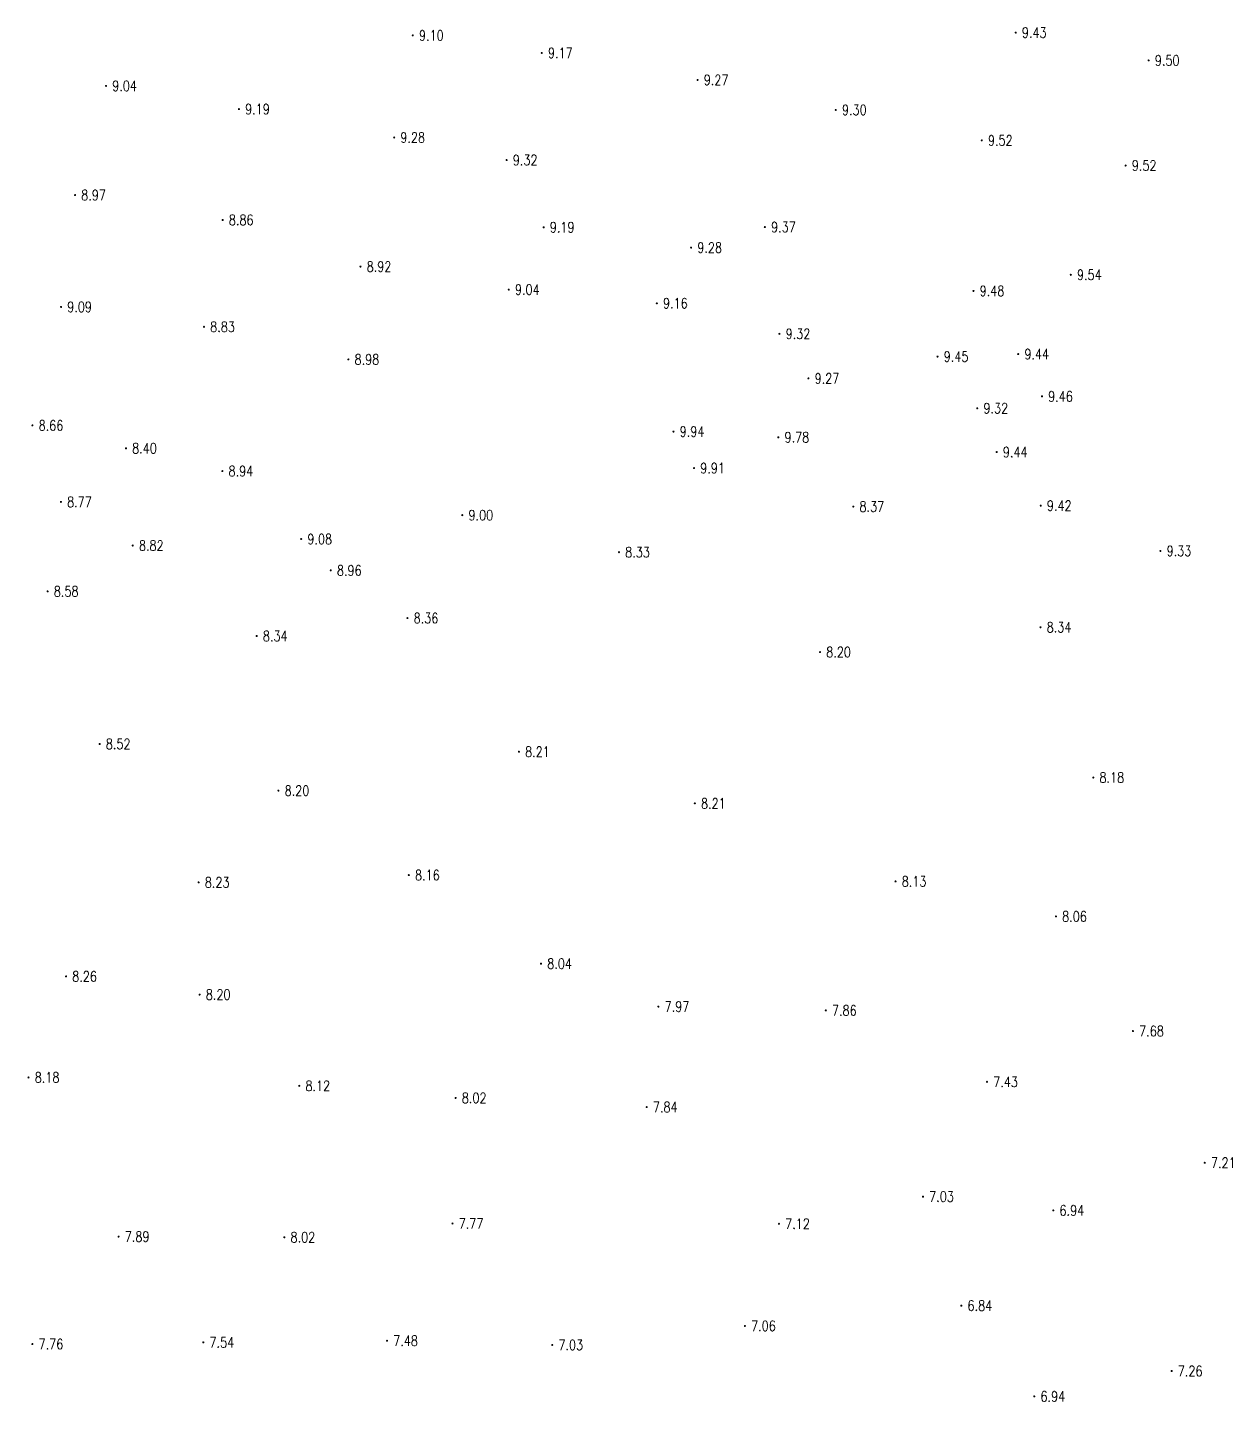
# Model space of a CAD drawing. Extents: x 476861 to 479475, y 2367369 to 2370541.
# Drawn here: x 477560.7 to 477677.7, y 2367504.5 to 2367638 of the extents above; entities that cross this region are included whole.
import ezdxf
from ezdxf.enums import TextEntityAlignment as Align

# ---------------------------------------------------------------- set-up
doc = ezdxf.new("R2010")
doc.units = 0
doc.header["$LTSCALE"] = 0.5
doc.layers.get('0').update_dxf_attribs({"linetype": 'CONTINUOUS'})
doc.layers.add('GCD', color=1, linetype='CONTINUOUS')
doc.styles.add('HZ', font='rs.shx', dxfattribs={"width": 0.8, "bigfont": 'hztxt.shx'})

# ---------------------------------------------------------------- blocks, each defined once
blk = doc.blocks.new('GC200')
at = {"linetype": 'Continuous', "const_width": 0.2, "flags": 128}
blk.add_lwpolyline([(-0.1, 0, 1), (0.1, 0, 1)], format="xyb", close=True, dxfattribs=at)

msp = doc.modelspace()

# ---------------------------------------------------------------- block references
at = {"layer": 'GCD', "linetype": 'Continuous'}
ref = msp.add_blockref('GC200', (477598.08, 2367637.189, 9.1), dxfattribs=dict(at, xscale=0.5, yscale=0.5, zscale=0.5))
ref.add_attrib('height', '9.10', dxfattribs={"linetype": 'Continuous', "height": 1, "style": 'HZ', "width": 0.8}).set_placement((477598.68, 2367637.189, 9.1), align=Align.MIDDLE_LEFT)
ref = msp.add_blockref('GC200', (477656.612, 2367637.454, 9.43), dxfattribs=dict(at, xscale=0.5, yscale=0.5, zscale=0.5))
ref.add_attrib('height', '9.43', dxfattribs={"linetype": 'Continuous', "height": 1, "style": 'HZ', "width": 0.8}).set_placement((477657.212, 2367637.454, 9.43), align=Align.MIDDLE_LEFT)
ref = msp.add_blockref('GC200', (477610.604, 2367635.483, 9.171), dxfattribs=dict(at, xscale=0.5, yscale=0.5, zscale=0.5))
ref.add_attrib('height', '9.17', dxfattribs={"linetype": 'Continuous', "height": 1, "style": 'HZ', "width": 0.8}).set_placement((477611.204, 2367635.483, 9.171), align=Align.MIDDLE_LEFT)
ref = msp.add_blockref('GC200', (477669.517, 2367634.754, 9.5), dxfattribs=dict(at, xscale=0.5, yscale=0.5, zscale=0.5))
ref.add_attrib('height', '9.50', dxfattribs={"linetype": 'Continuous', "height": 1, "style": 'HZ', "width": 0.8}).set_placement((477670.117, 2367634.754, 9.5), align=Align.MIDDLE_LEFT)
ref = msp.add_blockref('GC200', (477568.304, 2367632.285, 9.04), dxfattribs=dict(at, xscale=0.5, yscale=0.5, zscale=0.5))
ref.add_attrib('height', '9.04', dxfattribs={"linetype": 'Continuous', "height": 1, "style": 'HZ', "width": 0.8}).set_placement((477568.904, 2367632.285, 9.04), align=Align.MIDDLE_LEFT)
ref = msp.add_blockref('GC200', (477625.724, 2367632.863, 9.27), dxfattribs=dict(at, xscale=0.5, yscale=0.5, zscale=0.5))
ref.add_attrib('height', '9.27', dxfattribs={"linetype": 'Continuous', "height": 1, "style": 'HZ', "width": 0.8}).set_placement((477626.324, 2367632.863, 9.27), align=Align.MIDDLE_LEFT)
ref = msp.add_blockref('GC200', (477581.199, 2367630.026, 9.19), dxfattribs=dict(at, xscale=0.5, yscale=0.5, zscale=0.5))
ref.add_attrib('height', '9.19', dxfattribs={"linetype": 'Continuous', "height": 1, "style": 'HZ', "width": 0.8}).set_placement((477581.799, 2367630.026, 9.19), align=Align.MIDDLE_LEFT)
ref = msp.add_blockref('GC200', (477639.145, 2367629.948, 9.3), dxfattribs=dict(at, xscale=0.5, yscale=0.5, zscale=0.5))
ref.add_attrib('height', '9.30', dxfattribs={"linetype": 'Continuous', "height": 1, "style": 'HZ', "width": 0.8}).set_placement((477639.745, 2367629.948, 9.3), align=Align.MIDDLE_LEFT)
ref = msp.add_blockref('GC200', (477596.27, 2367627.273, 9.28), dxfattribs=dict(at, xscale=0.5, yscale=0.5, zscale=0.5))
ref.add_attrib('height', '9.28', dxfattribs={"linetype": 'Continuous', "height": 1, "style": 'HZ', "width": 0.8}).set_placement((477596.87, 2367627.273, 9.28), align=Align.MIDDLE_LEFT)
ref = msp.add_blockref('GC200', (477653.315, 2367626.993, 9.52), dxfattribs=dict(at, xscale=0.5, yscale=0.5, zscale=0.5))
ref.add_attrib('height', '9.52', dxfattribs={"linetype": 'Continuous', "height": 1, "style": 'HZ', "width": 0.8}).set_placement((477653.915, 2367626.993, 9.52), align=Align.MIDDLE_LEFT)
ref = msp.add_blockref('GC200', (477607.185, 2367625.079, 9.32), dxfattribs=dict(at, xscale=0.5, yscale=0.5, zscale=0.5))
ref.add_attrib('height', '9.32', dxfattribs={"linetype": 'Continuous', "height": 1, "style": 'HZ', "width": 0.8}).set_placement((477607.785, 2367625.079, 9.32), align=Align.MIDDLE_LEFT)
ref = msp.add_blockref('GC200', (477667.28, 2367624.553, 9.52), dxfattribs=dict(at, xscale=0.5, yscale=0.5, zscale=0.5))
ref.add_attrib('height', '9.52', dxfattribs={"linetype": 'Continuous', "height": 1, "style": 'HZ', "width": 0.8}).set_placement((477667.88, 2367624.553, 9.52), align=Align.MIDDLE_LEFT)
ref = msp.add_blockref('GC200', (477565.292, 2367621.685, 8.973), dxfattribs=dict(at, xscale=0.5, yscale=0.5, zscale=0.5))
ref.add_attrib('height', '8.97', dxfattribs={"linetype": 'Continuous', "height": 1, "style": 'HZ', "width": 0.8}).set_placement((477565.892, 2367621.685, 8.973), align=Align.MIDDLE_LEFT)
ref = msp.add_blockref('GC200', (477579.623, 2367619.267, 8.859), dxfattribs=dict(at, xscale=0.5, yscale=0.5, zscale=0.5))
ref.add_attrib('height', '8.86', dxfattribs={"linetype": 'Continuous', "height": 1, "style": 'HZ', "width": 0.8}).set_placement((477580.223, 2367619.267, 8.859), align=Align.MIDDLE_LEFT)
ref = msp.add_blockref('GC200', (477610.785, 2367618.553, 9.19), dxfattribs=dict(at, xscale=0.5, yscale=0.5, zscale=0.5))
ref.add_attrib('height', '9.19', dxfattribs={"linetype": 'Continuous', "height": 1, "style": 'HZ', "width": 0.8}).set_placement((477611.385, 2367618.553, 9.19), align=Align.MIDDLE_LEFT)
ref = msp.add_blockref('GC200', (477632.258, 2367618.575, 9.374), dxfattribs=dict(at, xscale=0.5, yscale=0.5, zscale=0.5))
ref.add_attrib('height', '9.37', dxfattribs={"linetype": 'Continuous', "height": 1, "style": 'HZ', "width": 0.8}).set_placement((477632.858, 2367618.575, 9.374), align=Align.MIDDLE_LEFT)
ref = msp.add_blockref('GC200', (477625.101, 2367616.58, 9.28), dxfattribs=dict(at, xscale=0.5, yscale=0.5, zscale=0.5))
ref.add_attrib('height', '9.28', dxfattribs={"linetype": 'Continuous', "height": 1, "style": 'HZ', "width": 0.8}).set_placement((477625.701, 2367616.58, 9.28), align=Align.MIDDLE_LEFT)
ref = msp.add_blockref('GC200', (477593.002, 2367614.739, 8.919), dxfattribs=dict(at, xscale=0.5, yscale=0.5, zscale=0.5))
ref.add_attrib('height', '8.92', dxfattribs={"linetype": 'Continuous', "height": 1, "style": 'HZ', "width": 0.8}).set_placement((477593.602, 2367614.739, 8.919), align=Align.MIDDLE_LEFT)
ref = msp.add_blockref('GC200', (477661.959, 2367613.941, 9.54), dxfattribs=dict(at, xscale=0.5, yscale=0.5, zscale=0.5))
ref.add_attrib('height', '9.54', dxfattribs={"linetype": 'Continuous', "height": 1, "style": 'HZ', "width": 0.8}).set_placement((477662.559, 2367613.941, 9.54), align=Align.MIDDLE_LEFT)
ref = msp.add_blockref('GC200', (477607.4, 2367612.501, 9.041), dxfattribs=dict(at, xscale=0.5, yscale=0.5, zscale=0.5))
ref.add_attrib('height', '9.04', dxfattribs={"linetype": 'Continuous', "height": 1, "style": 'HZ', "width": 0.8}).set_placement((477608, 2367612.501, 9.041), align=Align.MIDDLE_LEFT)
ref = msp.add_blockref('GC200', (477652.511, 2367612.381, 9.48), dxfattribs=dict(at, xscale=0.5, yscale=0.5, zscale=0.5))
ref.add_attrib('height', '9.48', dxfattribs={"linetype": 'Continuous', "height": 1, "style": 'HZ', "width": 0.8}).set_placement((477653.111, 2367612.381, 9.48), align=Align.MIDDLE_LEFT)
ref = msp.add_blockref('GC200', (477563.932, 2367610.821, 9.088), dxfattribs=dict(at, xscale=0.5, yscale=0.5, zscale=0.5))
ref.add_attrib('height', '9.09', dxfattribs={"linetype": 'Continuous', "height": 1, "style": 'HZ', "width": 0.8}).set_placement((477564.532, 2367610.821, 9.088), align=Align.MIDDLE_LEFT)
ref = msp.add_blockref('GC200', (477621.772, 2367611.174, 9.155), dxfattribs=dict(at, xscale=0.5, yscale=0.5, zscale=0.5))
ref.add_attrib('height', '9.16', dxfattribs={"linetype": 'Continuous', "height": 1, "style": 'HZ', "width": 0.8}).set_placement((477622.372, 2367611.174, 9.155), align=Align.MIDDLE_LEFT)
ref = msp.add_blockref('GC200', (477577.81, 2367608.891, 8.83), dxfattribs=dict(at, xscale=0.5, yscale=0.5, zscale=0.5))
ref.add_attrib('height', '8.83', dxfattribs={"linetype": 'Continuous', "height": 1, "style": 'HZ', "width": 0.8}).set_placement((477578.41, 2367608.891, 8.83), align=Align.MIDDLE_LEFT)
ref = msp.add_blockref('GC200', (477633.676, 2367608.211, 9.318), dxfattribs=dict(at, xscale=0.5, yscale=0.5, zscale=0.5))
ref.add_attrib('height', '9.32', dxfattribs={"linetype": 'Continuous', "height": 1, "style": 'HZ', "width": 0.8}).set_placement((477634.276, 2367608.211, 9.318), align=Align.MIDDLE_LEFT)
ref = msp.add_blockref('GC200', (477591.829, 2367605.721, 8.98), dxfattribs=dict(at, xscale=0.5, yscale=0.5, zscale=0.5))
ref.add_attrib('height', '8.98', dxfattribs={"linetype": 'Continuous', "height": 1, "style": 'HZ', "width": 0.8}).set_placement((477592.429, 2367605.721, 8.98), align=Align.MIDDLE_LEFT)
ref = msp.add_blockref('GC200', (477649.019, 2367606.002, 9.445), dxfattribs=dict(at, xscale=0.5, yscale=0.5, zscale=0.5))
ref.add_attrib('height', '9.45', dxfattribs={"linetype": 'Continuous', "height": 1, "style": 'HZ', "width": 0.8}).set_placement((477649.619, 2367606.002, 9.445), align=Align.MIDDLE_LEFT)
ref = msp.add_blockref('GC200', (477656.851, 2367606.24, 9.442), dxfattribs=dict(at, xscale=0.5, yscale=0.5, zscale=0.5))
ref.add_attrib('height', '9.44', dxfattribs={"linetype": 'Continuous', "height": 1, "style": 'HZ', "width": 0.8}).set_placement((477657.451, 2367606.24, 9.442), align=Align.MIDDLE_LEFT)
ref = msp.add_blockref('GC200', (477636.492, 2367603.885, 9.265), dxfattribs=dict(at, xscale=0.5, yscale=0.5, zscale=0.5))
ref.add_attrib('height', '9.27', dxfattribs={"linetype": 'Continuous', "height": 1, "style": 'HZ', "width": 0.8}).set_placement((477637.092, 2367603.885, 9.265), align=Align.MIDDLE_LEFT)
ref = msp.add_blockref('GC200', (477659.158, 2367602.139, 9.46), dxfattribs=dict(at, xscale=0.5, yscale=0.5, zscale=0.5))
ref.add_attrib('height', '9.46', dxfattribs={"linetype": 'Continuous', "height": 1, "style": 'HZ', "width": 0.8}).set_placement((477659.758, 2367602.139, 9.46), align=Align.MIDDLE_LEFT)
ref = msp.add_blockref('GC200', (477652.874, 2367600.984, 9.32), dxfattribs=dict(at, xscale=0.5, yscale=0.5, zscale=0.5))
ref.add_attrib('height', '9.32', dxfattribs={"linetype": 'Continuous', "height": 1, "style": 'HZ', "width": 0.8}).set_placement((477653.474, 2367600.984, 9.32), align=Align.MIDDLE_LEFT)
ref = msp.add_blockref('GC200', (477561.157, 2367599.319, 8.66), dxfattribs=dict(at, xscale=0.5, yscale=0.5, zscale=0.5))
ref.add_attrib('height', '8.66', dxfattribs={"linetype": 'Continuous', "height": 1, "style": 'HZ', "width": 0.8}).set_placement((477561.757, 2367599.319, 8.66), align=Align.MIDDLE_LEFT)
ref = msp.add_blockref('GC200', (477623.388, 2367598.721, 9.943), dxfattribs=dict(at, xscale=0.5, yscale=0.5, zscale=0.5))
ref.add_attrib('height', '9.94', dxfattribs={"linetype": 'Continuous', "height": 1, "style": 'HZ', "width": 0.8}).set_placement((477623.988, 2367598.721, 9.943), align=Align.MIDDLE_LEFT)
ref = msp.add_blockref('GC200', (477633.569, 2367598.162, 9.78), dxfattribs=dict(at, xscale=0.5, yscale=0.5, zscale=0.5))
ref.add_attrib('height', '9.78', dxfattribs={"linetype": 'Continuous', "height": 1, "style": 'HZ', "width": 0.8}).set_placement((477634.169, 2367598.162, 9.78), align=Align.MIDDLE_LEFT)
ref = msp.add_blockref('GC200', (477570.234, 2367597.096, 8.395), dxfattribs=dict(at, xscale=0.5, yscale=0.5, zscale=0.5))
ref.add_attrib('height', '8.40', dxfattribs={"linetype": 'Continuous', "height": 1, "style": 'HZ', "width": 0.8}).set_placement((477570.834, 2367597.096, 8.395), align=Align.MIDDLE_LEFT)
ref = msp.add_blockref('GC200', (477654.762, 2367596.731, 9.44), dxfattribs=dict(at, xscale=0.5, yscale=0.5, zscale=0.5))
ref.add_attrib('height', '9.44', dxfattribs={"linetype": 'Continuous', "height": 1, "style": 'HZ', "width": 0.8}).set_placement((477655.362, 2367596.731, 9.44), align=Align.MIDDLE_LEFT)
ref = msp.add_blockref('GC200', (477579.595, 2367594.88, 8.937), dxfattribs=dict(at, xscale=0.5, yscale=0.5, zscale=0.5))
ref.add_attrib('height', '8.94', dxfattribs={"linetype": 'Continuous', "height": 1, "style": 'HZ', "width": 0.8}).set_placement((477580.195, 2367594.88, 8.937), align=Align.MIDDLE_LEFT)
ref = msp.add_blockref('GC200', (477625.383, 2367595.171, 9.913), dxfattribs=dict(at, xscale=0.5, yscale=0.5, zscale=0.5))
ref.add_attrib('height', '9.91', dxfattribs={"linetype": 'Continuous', "height": 1, "style": 'HZ', "width": 0.8}).set_placement((477625.983, 2367595.171, 9.913), align=Align.MIDDLE_LEFT)
ref = msp.add_blockref('GC200', (477563.917, 2367591.896, 8.77), dxfattribs=dict(at, xscale=0.5, yscale=0.5, zscale=0.5))
ref.add_attrib('height', '8.77', dxfattribs={"linetype": 'Continuous', "height": 1, "style": 'HZ', "width": 0.8}).set_placement((477564.517, 2367591.896, 8.77), align=Align.MIDDLE_LEFT)
ref = msp.add_blockref('GC200', (477602.884, 2367590.605, 8.996), dxfattribs=dict(at, xscale=0.5, yscale=0.5, zscale=0.5))
ref.add_attrib('height', '9.00', dxfattribs={"linetype": 'Continuous', "height": 1, "style": 'HZ', "width": 0.8}).set_placement((477603.484, 2367590.605, 8.996), align=Align.MIDDLE_LEFT)
ref = msp.add_blockref('GC200', (477640.843, 2367591.44, 8.374), dxfattribs=dict(at, xscale=0.5, yscale=0.5, zscale=0.5))
ref.add_attrib('height', '8.37', dxfattribs={"linetype": 'Continuous', "height": 1, "style": 'HZ', "width": 0.8}).set_placement((477641.443, 2367591.44, 8.374), align=Align.MIDDLE_LEFT)
ref = msp.add_blockref('GC200', (477659.04, 2367591.527, 9.42), dxfattribs=dict(at, xscale=0.5, yscale=0.5, zscale=0.5))
ref.add_attrib('height', '9.42', dxfattribs={"linetype": 'Continuous', "height": 1, "style": 'HZ', "width": 0.8}).set_placement((477659.64, 2367591.527, 9.42), align=Align.MIDDLE_LEFT)
ref = msp.add_blockref('GC200', (477587.244, 2367588.288, 9.079), dxfattribs=dict(at, xscale=0.5, yscale=0.5, zscale=0.5))
ref.add_attrib('height', '9.08', dxfattribs={"linetype": 'Continuous', "height": 1, "style": 'HZ', "width": 0.8}).set_placement((477587.844, 2367588.288, 9.079), align=Align.MIDDLE_LEFT)
ref = msp.add_blockref('GC200', (477570.895, 2367587.658, 8.822), dxfattribs=dict(at, xscale=0.5, yscale=0.5, zscale=0.5))
ref.add_attrib('height', '8.82', dxfattribs={"linetype": 'Continuous', "height": 1, "style": 'HZ', "width": 0.8}).set_placement((477571.495, 2367587.658, 8.822), align=Align.MIDDLE_LEFT)
ref = msp.add_blockref('GC200', (477618.1, 2367587.011, 8.33), dxfattribs=dict(at, xscale=0.5, yscale=0.5, zscale=0.5))
ref.add_attrib('height', '8.33', dxfattribs={"linetype": 'Continuous', "height": 1, "style": 'HZ', "width": 0.8}).set_placement((477618.7, 2367587.011, 8.33), align=Align.MIDDLE_LEFT)
ref = msp.add_blockref('GC200', (477670.66, 2367587.129, 9.33), dxfattribs=dict(at, xscale=0.5, yscale=0.5, zscale=0.5))
ref.add_attrib('height', '9.33', dxfattribs={"linetype": 'Continuous', "height": 1, "style": 'HZ', "width": 0.8}).set_placement((477671.26, 2367587.129, 9.33), align=Align.MIDDLE_LEFT)
ref = msp.add_blockref('GC200', (477590.115, 2367585.247, 8.964), dxfattribs=dict(at, xscale=0.5, yscale=0.5, zscale=0.5))
ref.add_attrib('height', '8.96', dxfattribs={"linetype": 'Continuous', "height": 1, "style": 'HZ', "width": 0.8}).set_placement((477590.715, 2367585.247, 8.964), align=Align.MIDDLE_LEFT)
ref = msp.add_blockref('GC200', (477562.63, 2367583.205, 8.58), dxfattribs=dict(at, xscale=0.5, yscale=0.5, zscale=0.5))
ref.add_attrib('height', '8.58', dxfattribs={"linetype": 'Continuous', "height": 1, "style": 'HZ', "width": 0.8}).set_placement((477563.23, 2367583.205, 8.58), align=Align.MIDDLE_LEFT)
ref = msp.add_blockref('GC200', (477597.563, 2367580.607, 8.36), dxfattribs=dict(at, xscale=0.5, yscale=0.5, zscale=0.5))
ref.add_attrib('height', '8.36', dxfattribs={"linetype": 'Continuous', "height": 1, "style": 'HZ', "width": 0.8}).set_placement((477598.163, 2367580.607, 8.36), align=Align.MIDDLE_LEFT)
ref = msp.add_blockref('GC200', (477582.927, 2367578.869, 8.34), dxfattribs=dict(at, xscale=0.5, yscale=0.5, zscale=0.5))
ref.add_attrib('height', '8.34', dxfattribs={"linetype": 'Continuous', "height": 1, "style": 'HZ', "width": 0.8}).set_placement((477583.527, 2367578.869, 8.34), align=Align.MIDDLE_LEFT)
ref = msp.add_blockref('GC200', (477659.017, 2367579.727, 8.341), dxfattribs=dict(at, xscale=0.5, yscale=0.5, zscale=0.5))
ref.add_attrib('height', '8.34', dxfattribs={"linetype": 'Continuous', "height": 1, "style": 'HZ', "width": 0.8}).set_placement((477659.617, 2367579.727, 8.341), align=Align.MIDDLE_LEFT)
ref = msp.add_blockref('GC200', (477637.618, 2367577.307, 8.198), dxfattribs=dict(at, xscale=0.5, yscale=0.5, zscale=0.5))
ref.add_attrib('height', '8.20', dxfattribs={"linetype": 'Continuous', "height": 1, "style": 'HZ', "width": 0.8}).set_placement((477638.218, 2367577.307, 8.198), align=Align.MIDDLE_LEFT)
ref = msp.add_blockref('GC200', (477567.681, 2367568.388, 8.521), dxfattribs=dict(at, xscale=0.5, yscale=0.5, zscale=0.5))
ref.add_attrib('height', '8.52', dxfattribs={"linetype": 'Continuous', "height": 1, "style": 'HZ', "width": 0.8}).set_placement((477568.281, 2367568.388, 8.521), align=Align.MIDDLE_LEFT)
ref = msp.add_blockref('GC200', (477608.381, 2367567.635, 8.209), dxfattribs=dict(at, xscale=0.5, yscale=0.5, zscale=0.5))
ref.add_attrib('height', '8.21', dxfattribs={"linetype": 'Continuous', "height": 1, "style": 'HZ', "width": 0.8}).set_placement((477608.981, 2367567.635, 8.209), align=Align.MIDDLE_LEFT)
ref = msp.add_blockref('GC200', (477664.141, 2367565.133, 8.18), dxfattribs=dict(at, xscale=0.5, yscale=0.5, zscale=0.5))
ref.add_attrib('height', '8.18', dxfattribs={"linetype": 'Continuous', "height": 1, "style": 'HZ', "width": 0.8}).set_placement((477664.741, 2367565.133, 8.18), align=Align.MIDDLE_LEFT)
ref = msp.add_blockref('GC200', (477585.037, 2367563.856, 8.197), dxfattribs=dict(at, xscale=0.5, yscale=0.5, zscale=0.5))
ref.add_attrib('height', '8.20', dxfattribs={"linetype": 'Continuous', "height": 1, "style": 'HZ', "width": 0.8}).set_placement((477585.637, 2367563.856, 8.197), align=Align.MIDDLE_LEFT)
ref = msp.add_blockref('GC200', (477625.459, 2367562.625, 8.208), dxfattribs=dict(at, xscale=0.5, yscale=0.5, zscale=0.5))
ref.add_attrib('height', '8.21', dxfattribs={"linetype": 'Continuous', "height": 1, "style": 'HZ', "width": 0.8}).set_placement((477626.059, 2367562.625, 8.208), align=Align.MIDDLE_LEFT)
ref = msp.add_blockref('GC200', (477577.288, 2367554.947, 8.23), dxfattribs=dict(at, xscale=0.5, yscale=0.5, zscale=0.5))
ref.add_attrib('height', '8.23', dxfattribs={"linetype": 'Continuous', "height": 1, "style": 'HZ', "width": 0.8}).set_placement((477577.888, 2367554.947, 8.23), align=Align.MIDDLE_LEFT)
ref = msp.add_blockref('GC200', (477597.695, 2367555.661, 8.16), dxfattribs=dict(at, xscale=0.5, yscale=0.5, zscale=0.5))
ref.add_attrib('height', '8.16', dxfattribs={"linetype": 'Continuous', "height": 1, "style": 'HZ', "width": 0.8}).set_placement((477598.295, 2367555.661, 8.16), align=Align.MIDDLE_LEFT)
ref = msp.add_blockref('GC200', (477644.941, 2367555.045, 8.13), dxfattribs=dict(at, xscale=0.5, yscale=0.5, zscale=0.5))
ref.add_attrib('height', '8.13', dxfattribs={"linetype": 'Continuous', "height": 1, "style": 'HZ', "width": 0.8}).set_placement((477645.541, 2367555.045, 8.13), align=Align.MIDDLE_LEFT)
ref = msp.add_blockref('GC200', (477660.516, 2367551.642, 8.06), dxfattribs=dict(at, xscale=0.5, yscale=0.5, zscale=0.5))
ref.add_attrib('height', '8.06', dxfattribs={"linetype": 'Continuous', "height": 1, "style": 'HZ', "width": 0.8}).set_placement((477661.116, 2367551.642, 8.06), align=Align.MIDDLE_LEFT)
ref = msp.add_blockref('GC200', (477610.532, 2367547.059, 8.04), dxfattribs=dict(at, xscale=0.5, yscale=0.5, zscale=0.5))
ref.add_attrib('height', '8.04', dxfattribs={"linetype": 'Continuous', "height": 1, "style": 'HZ', "width": 0.8}).set_placement((477611.132, 2367547.059, 8.04), align=Align.MIDDLE_LEFT)
ref = msp.add_blockref('GC200', (477564.42, 2367545.826, 8.26), dxfattribs=dict(at, xscale=0.5, yscale=0.5, zscale=0.5))
ref.add_attrib('height', '8.26', dxfattribs={"linetype": 'Continuous', "height": 1, "style": 'HZ', "width": 0.8}).set_placement((477565.02, 2367545.826, 8.26), align=Align.MIDDLE_LEFT)
ref = msp.add_blockref('GC200', (477577.387, 2367544.056, 8.2), dxfattribs=dict(at, xscale=0.5, yscale=0.5, zscale=0.5))
ref.add_attrib('height', '8.20', dxfattribs={"linetype": 'Continuous', "height": 1, "style": 'HZ', "width": 0.8}).set_placement((477577.987, 2367544.056, 8.2), align=Align.MIDDLE_LEFT)
ref = msp.add_blockref('GC200', (477621.927, 2367542.894, 7.97), dxfattribs=dict(at, xscale=0.5, yscale=0.5, zscale=0.5))
ref.add_attrib('height', '7.97', dxfattribs={"linetype": 'Continuous', "height": 1, "style": 'HZ', "width": 0.8}).set_placement((477622.527, 2367542.894, 7.97), align=Align.MIDDLE_LEFT)
ref = msp.add_blockref('GC200', (477638.175, 2367542.519, 7.86), dxfattribs=dict(at, xscale=0.5, yscale=0.5, zscale=0.5))
ref.add_attrib('height', '7.86', dxfattribs={"linetype": 'Continuous', "height": 1, "style": 'HZ', "width": 0.8}).set_placement((477638.775, 2367542.519, 7.86), align=Align.MIDDLE_LEFT)
ref = msp.add_blockref('GC200', (477667.992, 2367540.518, 7.68), dxfattribs=dict(at, xscale=0.5, yscale=0.5, zscale=0.5))
ref.add_attrib('height', '7.68', dxfattribs={"linetype": 'Continuous', "height": 1, "style": 'HZ', "width": 0.8}).set_placement((477668.592, 2367540.518, 7.68), align=Align.MIDDLE_LEFT)
ref = msp.add_blockref('GC200', (477560.775, 2367536.01, 8.18), dxfattribs=dict(at, xscale=0.5, yscale=0.5, zscale=0.5))
ref.add_attrib('height', '8.18', dxfattribs={"linetype": 'Continuous', "height": 1, "style": 'HZ', "width": 0.8}).set_placement((477561.375, 2367536.01, 8.18), align=Align.MIDDLE_LEFT)
ref = msp.add_blockref('GC200', (477587.054, 2367535.197, 8.12), dxfattribs=dict(at, xscale=0.5, yscale=0.5, zscale=0.5))
ref.add_attrib('height', '8.12', dxfattribs={"linetype": 'Continuous', "height": 1, "style": 'HZ', "width": 0.8}).set_placement((477587.654, 2367535.197, 8.12), align=Align.MIDDLE_LEFT)
ref = msp.add_blockref('GC200', (477653.825, 2367535.586, 7.43), dxfattribs=dict(at, xscale=0.5, yscale=0.5, zscale=0.5))
ref.add_attrib('height', '7.43', dxfattribs={"linetype": 'Continuous', "height": 1, "style": 'HZ', "width": 0.8}).set_placement((477654.425, 2367535.586, 7.43), align=Align.MIDDLE_LEFT)
ref = msp.add_blockref('GC200', (477602.237, 2367534.024, 8.02), dxfattribs=dict(at, xscale=0.5, yscale=0.5, zscale=0.5))
ref.add_attrib('height', '8.02', dxfattribs={"linetype": 'Continuous', "height": 1, "style": 'HZ', "width": 0.8}).set_placement((477602.837, 2367534.024, 8.02), align=Align.MIDDLE_LEFT)
ref = msp.add_blockref('GC200', (477620.787, 2367533.132, 7.84), dxfattribs=dict(at, xscale=0.5, yscale=0.5, zscale=0.5))
ref.add_attrib('height', '7.84', dxfattribs={"linetype": 'Continuous', "height": 1, "style": 'HZ', "width": 0.8}).set_placement((477621.387, 2367533.132, 7.84), align=Align.MIDDLE_LEFT)
ref = msp.add_blockref('GC200', (477674.966, 2367527.725, 7.21), dxfattribs=dict(at, xscale=0.5, yscale=0.5, zscale=0.5))
ref.add_attrib('height', '7.21', dxfattribs={"linetype": 'Continuous', "height": 1, "style": 'HZ', "width": 0.8}).set_placement((477675.566, 2367527.725, 7.21), align=Align.MIDDLE_LEFT)
ref = msp.add_blockref('GC200', (477647.608, 2367524.439, 7.03), dxfattribs=dict(at, xscale=0.5, yscale=0.5, zscale=0.5))
ref.add_attrib('height', '7.03', dxfattribs={"linetype": 'Continuous', "height": 1, "style": 'HZ', "width": 0.8}).set_placement((477648.208, 2367524.439, 7.03), align=Align.MIDDLE_LEFT)
ref = msp.add_blockref('GC200', (477660.26, 2367523.099, 6.94), dxfattribs=dict(at, xscale=0.5, yscale=0.5, zscale=0.5))
ref.add_attrib('height', '6.94', dxfattribs={"linetype": 'Continuous', "height": 1, "style": 'HZ', "width": 0.8}).set_placement((477660.86, 2367523.099, 6.94), align=Align.MIDDLE_LEFT)
ref = msp.add_blockref('GC200', (477601.934, 2367521.831, 7.77), dxfattribs=dict(at, xscale=0.5, yscale=0.5, zscale=0.5))
ref.add_attrib('height', '7.77', dxfattribs={"linetype": 'Continuous', "height": 1, "style": 'HZ', "width": 0.8}).set_placement((477602.534, 2367521.831, 7.77), align=Align.MIDDLE_LEFT)
ref = msp.add_blockref('GC200', (477633.63, 2367521.801, 7.12), dxfattribs=dict(at, xscale=0.5, yscale=0.5, zscale=0.5))
ref.add_attrib('height', '7.12', dxfattribs={"linetype": 'Continuous', "height": 1, "style": 'HZ', "width": 0.8}).set_placement((477634.23, 2367521.801, 7.12), align=Align.MIDDLE_LEFT)
ref = msp.add_blockref('GC200', (477569.516, 2367520.56, 7.89), dxfattribs=dict(at, xscale=0.5, yscale=0.5, zscale=0.5))
ref.add_attrib('height', '7.89', dxfattribs={"linetype": 'Continuous', "height": 1, "style": 'HZ', "width": 0.8}).set_placement((477570.116, 2367520.56, 7.89), align=Align.MIDDLE_LEFT)
ref = msp.add_blockref('GC200', (477585.612, 2367520.495, 8.02), dxfattribs=dict(at, xscale=0.5, yscale=0.5, zscale=0.5))
ref.add_attrib('height', '8.02', dxfattribs={"linetype": 'Continuous', "height": 1, "style": 'HZ', "width": 0.8}).set_placement((477586.212, 2367520.495, 8.02), align=Align.MIDDLE_LEFT)
ref = msp.add_blockref('GC200', (477651.332, 2367513.859, 6.835), dxfattribs=dict(at, xscale=0.5, yscale=0.5, zscale=0.5))
ref.add_attrib('height', '6.84', dxfattribs={"linetype": 'Continuous', "height": 1, "style": 'HZ', "width": 0.8}).set_placement((477651.932, 2367513.859, 6.835), align=Align.MIDDLE_LEFT)
ref = msp.add_blockref('GC200', (477630.318, 2367511.888, 7.06), dxfattribs=dict(at, xscale=0.5, yscale=0.5, zscale=0.5))
ref.add_attrib('height', '7.06', dxfattribs={"linetype": 'Continuous', "height": 1, "style": 'HZ', "width": 0.8}).set_placement((477630.918, 2367511.888, 7.06), align=Align.MIDDLE_LEFT)
ref = msp.add_blockref('GC200', (477595.58, 2367510.444, 7.48), dxfattribs=dict(at, xscale=0.5, yscale=0.5, zscale=0.5))
ref.add_attrib('height', '7.48', dxfattribs={"linetype": 'Continuous', "height": 1, "style": 'HZ', "width": 0.8}).set_placement((477596.18, 2367510.444, 7.48), align=Align.MIDDLE_LEFT)
ref = msp.add_blockref('GC200', (477561.152, 2367510.129, 7.76), dxfattribs=dict(at, xscale=0.5, yscale=0.5, zscale=0.5))
ref.add_attrib('height', '7.76', dxfattribs={"linetype": 'Continuous', "height": 1, "style": 'HZ', "width": 0.8}).set_placement((477561.752, 2367510.129, 7.76), align=Align.MIDDLE_LEFT)
ref = msp.add_blockref('GC200', (477577.744, 2367510.289, 7.54), dxfattribs=dict(at, xscale=0.5, yscale=0.5, zscale=0.5))
ref.add_attrib('height', '7.54', dxfattribs={"linetype": 'Continuous', "height": 1, "style": 'HZ', "width": 0.8}).set_placement((477578.344, 2367510.289, 7.54), align=Align.MIDDLE_LEFT)
ref = msp.add_blockref('GC200', (477611.614, 2367510.039, 7.03), dxfattribs=dict(at, xscale=0.5, yscale=0.5, zscale=0.5))
ref.add_attrib('height', '7.03', dxfattribs={"linetype": 'Continuous', "height": 1, "style": 'HZ', "width": 0.8}).set_placement((477612.214, 2367510.039, 7.03), align=Align.MIDDLE_LEFT)
ref = msp.add_blockref('GC200', (477671.745, 2367507.51, 7.257), dxfattribs=dict(at, xscale=0.5, yscale=0.5, zscale=0.5))
ref.add_attrib('height', '7.26', dxfattribs={"linetype": 'Continuous', "height": 1, "style": 'HZ', "width": 0.8}).set_placement((477672.345, 2367507.51, 7.257), align=Align.MIDDLE_LEFT)
ref = msp.add_blockref('GC200', (477658.413, 2367505.048, 6.94), dxfattribs=dict(at, xscale=0.5, yscale=0.5, zscale=0.5))
ref.add_attrib('height', '6.94', dxfattribs={"linetype": 'Continuous', "height": 1, "style": 'HZ', "width": 0.8}).set_placement((477659.013, 2367505.048, 6.94), align=Align.MIDDLE_LEFT)

doc.saveas('drawing.dxf')
